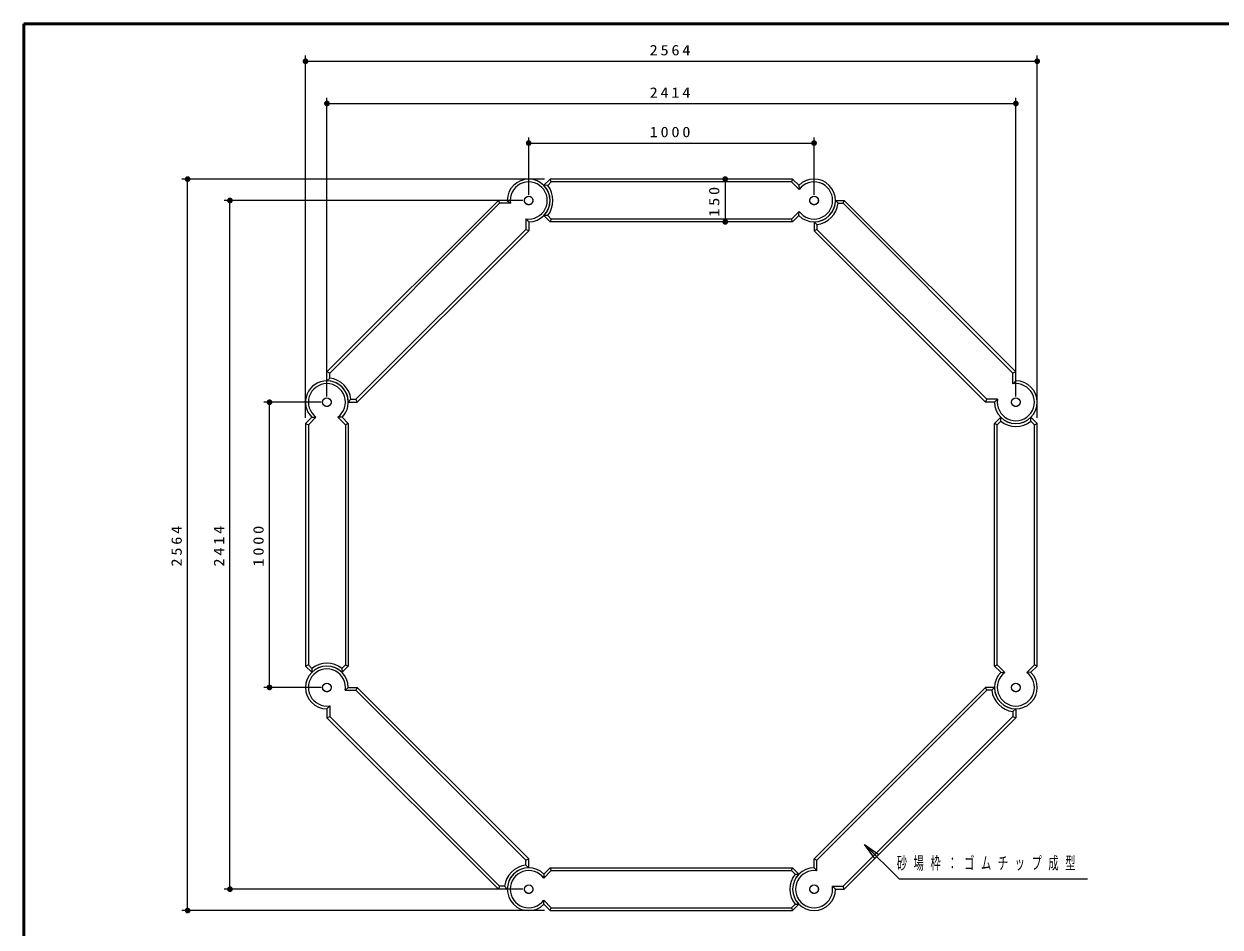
# Model space of a CAD drawing. Units: millimetres on the paper, with parts at other scales. Extents: x -385 to 0, y -5 to 267.
# Drawn here: x -385 to -175.4, y 108.7 to 267 of the extents above; entities that cross this region are included whole.
import ezdxf

# ---------------------------------------------------------------- set-up
doc = ezdxf.new("R2010")
doc.units = ezdxf.units.MM
doc.linetypes.add('USER1', pattern=[4.5, 2.5, -2])
doc.layers.add('1_20', color=7, linetype='Continuous', lineweight=13)
doc.layers.add('NAKAMURA図枠', color=7, linetype='Continuous', lineweight=13)
doc.styles.add('ＭＳ ゴシック', font='')
doc.styles.get('ＭＳ ゴシック').set_extended_font_data('MS Gothic')

# ---------------------------------------------------------------- blocks, each defined once
blk = doc.blocks.new('filled_dot')
at = {"color": 0, "linetype": 'Continuous', "lineweight": -2, "const_width": 1.25}
blk.add_lwpolyline([(-0.625, 0, 1), (0.625, 0, 1)], format="xyb", close=True, dxfattribs=at)

msp = doc.modelspace()

# ---------------------------------------------------------------- linework, layer by layer
at = {"layer": '1_20'}
for p, q in [((-335.664, 197.952), (-335.664, 261.461)), ((-335.664, 260.461), (-207.453, 260.461)), ((-207.453, 197.952), (-207.453, 261.461)), ((-331.914, 201.702), (-331.914, 254.049)), ((-211.203, 201.702), (-211.203, 254.049)), ((-331.914, 253.049), (-211.203, 253.049)), ((-296.558, 237.057), (-296.558, 247.116)), ((-296.558, 246.116), (-246.558, 246.116)), ((-246.558, 237.057), (-246.558, 247.116)), ((-293.808, 239.807), (-357.317, 239.807)), ((-356.317, 111.597), (-356.317, 239.807)), ((-293.221, 238.688), (-292.601, 239.307)), ((-292.601, 239.307), (-292.808, 239.807)), ((-250.515, 239.307), (-292.601, 239.307)), ((-262.126, 239.807), (-262.126, 232.307)), ((-250.308, 239.807), (-250.515, 239.307)), ((-249.183, 237.975), (-250.515, 239.307)), ((-249.21, 238.709), (-249.183, 237.975)), ((-297.558, 236.057), (-349.906, 236.057)), ((-348.906, 115.347), (-348.906, 236.057)), ((-301.655, 235.557), (-331.414, 205.798)), ((-301.862, 236.057), (-301.655, 235.557)), ((-299.77, 235.557), (-301.655, 235.557)), ((-300.308, 236.057), (-299.77, 235.557)), ((-242.338, 235.557), (-241.462, 235.557)), ((-241.462, 235.557), (-241.255, 236.057)), ((-211.703, 205.798), (-241.462, 235.557)), ((-296.558, 232.307), (-297.058, 232.846)), ((-297.058, 232.846), (-297.058, 230.961)), ((-293.221, 233.427), (-293.907, 233.406)), ((-293.221, 233.427), (-292.601, 232.807)), ((-250.515, 232.807), (-292.601, 232.807)), ((-249.183, 234.14), (-250.515, 232.807)), ((-250.308, 232.307), (-250.515, 232.807)), ((-249.21, 233.406), (-249.183, 234.14)), ((-297.058, 230.961), (-326.818, 201.202)), ((-296.558, 230.754), (-297.058, 230.961)), ((-246.058, 231.837), (-246.558, 232.307)), ((-246.058, 231.837), (-246.058, 230.961)), ((-216.299, 201.202), (-246.058, 230.961)), ((-331.414, 205.798), (-331.914, 206.005)), ((-331.414, 204.923), (-331.414, 205.798)), ((-211.203, 206.005), (-211.703, 205.798)), ((-211.703, 203.913), (-211.703, 205.798)), ((-211.203, 204.452), (-211.703, 203.913)), ((-327.693, 201.202), (-328.164, 200.702)), ((-327.693, 201.202), (-326.818, 201.202)), ((-216.506, 200.702), (-216.299, 201.202)), ((-214.414, 201.202), (-216.299, 201.202)), ((-214.953, 200.702), (-214.414, 201.202)), ((-332.914, 200.702), (-342.972, 200.702)), ((-341.972, 150.702), (-341.972, 200.702)), ((-333.831, 198.078), (-335.164, 196.745)), ((-334.565, 198.05), (-333.831, 198.078)), ((-329.262, 198.05), (-329.997, 198.078)), ((-329.997, 198.078), (-328.664, 196.745)), ((-213.834, 197.364), (-214.453, 196.745)), ((-213.834, 197.364), (-213.855, 198.05)), ((-208.572, 197.364), (-207.953, 196.745)), ((-335.664, 196.952), (-335.164, 196.745)), ((-335.164, 196.745), (-335.164, 154.659)), ((-328.164, 196.952), (-328.664, 196.745)), ((-328.664, 196.745), (-328.664, 154.659)), ((-214.453, 154.659), (-214.453, 196.745)), ((-207.953, 196.745), (-207.453, 196.952)), ((-207.953, 154.659), (-207.953, 196.745)), ((-335.164, 154.659), (-335.664, 154.452)), ((-334.545, 154.04), (-335.164, 154.659)), ((-329.283, 154.04), (-328.664, 154.659)), ((-329.283, 154.04), (-329.262, 153.354)), ((-214.953, 154.452), (-214.453, 154.659)), ((-213.12, 153.326), (-214.453, 154.659)), ((-213.855, 153.354), (-213.12, 153.326)), ((-209.286, 153.326), (-207.953, 154.659)), ((-208.551, 153.354), (-209.286, 153.326)), ((-207.453, 154.452), (-207.953, 154.659)), ((-332.914, 150.702), (-342.972, 150.702)), ((-328.164, 150.702), (-328.702, 150.202)), ((-328.702, 150.202), (-326.818, 150.202)), ((-326.61, 150.702), (-326.818, 150.202)), ((-326.818, 150.202), (-297.058, 120.443)), ((-246.058, 120.443), (-216.299, 150.202)), ((-215.424, 150.202), (-216.299, 150.202)), ((-215.424, 150.202), (-214.953, 150.702)), ((-331.914, 146.952), (-331.414, 147.491)), ((-331.414, 147.491), (-331.414, 145.606)), ((-331.914, 145.399), (-331.414, 145.606)), ((-331.414, 145.606), (-301.655, 115.847)), ((-241.462, 115.847), (-211.703, 145.606)), ((-211.703, 146.482), (-211.703, 145.606)), ((-211.703, 145.606), (-211.203, 145.399)), ((-235.936, 120.726), (-237.703, 123.201)), ((-237.703, 123.201), (-235.228, 121.433)), ((-237.703, 123.201), (-235.582, 121.08)), ((-297.058, 119.567), (-297.058, 120.443)), ((-297.058, 119.567), (-296.558, 119.097)), ((-246.558, 120.65), (-246.058, 120.443)), ((-246.058, 118.558), (-246.058, 120.443)), ((-293.934, 117.264), (-292.601, 118.597)), ((-293.907, 117.998), (-293.934, 117.264)), ((-292.808, 119.097), (-292.601, 118.597)), ((-292.601, 118.597), (-250.515, 118.597)), ((-249.896, 117.978), (-250.515, 118.597)), ((-249.896, 117.978), (-249.21, 117.998)), ((-246.558, 119.097), (-246.058, 118.558)), ((-297.558, 115.347), (-349.906, 115.347)), ((-301.655, 115.847), (-301.862, 115.347)), ((-300.779, 115.847), (-301.655, 115.847)), ((-242.808, 115.347), (-243.347, 115.847)), ((-243.347, 115.847), (-241.462, 115.847)), ((-241.255, 115.347), (-241.462, 115.847)), ((-293.907, 112.695), (-293.934, 113.43)), ((-293.934, 113.43), (-292.601, 112.097)), ((-293.808, 111.597), (-357.317, 111.597)), ((-292.808, 111.597), (-292.601, 112.097)), ((-292.601, 112.097), (-250.515, 112.097)), ((-249.896, 112.716), (-250.515, 112.097)), ((-250.515, 112.097), (-250.308, 111.597))]:
    msp.add_line(p, q, dxfattribs=at)
at = {"layer": '1_20', "lineweight": 25}
for p, q in [((-293.907, 238.709), (-292.808, 239.807)), ((-250.308, 239.807), (-292.808, 239.807)), ((-249.21, 238.709), (-250.308, 239.807)), ((-293.221, 238.688), (-293.907, 238.709)), ((-301.862, 236.057), (-331.914, 206.005)), ((-300.308, 236.057), (-301.862, 236.057)), ((-242.338, 235.557), (-242.808, 236.057)), ((-242.808, 236.057), (-241.255, 236.057)), ((-211.203, 206.005), (-241.255, 236.057)), ((-293.907, 233.406), (-292.808, 232.307)), ((-292.601, 232.807), (-292.808, 232.307)), ((-249.21, 233.406), (-250.308, 232.307)), ((-296.558, 230.754), (-326.61, 200.702)), ((-296.558, 232.307), (-296.558, 230.754)), ((-250.308, 232.307), (-292.808, 232.307)), ((-246.558, 232.307), (-246.558, 230.754)), ((-246.058, 230.961), (-246.558, 230.754)), ((-216.506, 200.702), (-246.558, 230.754)), ((-331.914, 204.452), (-331.914, 206.005)), ((-211.203, 204.452), (-211.203, 206.005)), ((-331.414, 204.923), (-331.914, 204.452)), ((-326.818, 201.202), (-326.61, 200.702)), ((-328.164, 200.702), (-326.61, 200.702)), ((-214.953, 200.702), (-216.506, 200.702)), ((-334.565, 198.05), (-335.664, 196.952)), ((-329.262, 198.05), (-328.164, 196.952)), ((-213.855, 198.05), (-214.953, 196.952)), ((-208.572, 197.364), (-208.551, 198.05)), ((-208.551, 198.05), (-207.453, 196.952)), ((-335.664, 196.952), (-335.664, 154.452)), ((-328.164, 196.952), (-328.164, 154.452)), ((-214.453, 196.745), (-214.953, 196.952)), ((-214.953, 154.452), (-214.953, 196.952)), ((-207.453, 154.452), (-207.453, 196.952)), ((-334.565, 153.354), (-335.664, 154.452)), ((-334.545, 154.04), (-334.565, 153.354)), ((-329.262, 153.354), (-328.164, 154.452)), ((-328.664, 154.659), (-328.164, 154.452)), ((-213.855, 153.354), (-214.953, 154.452)), ((-208.551, 153.354), (-207.453, 154.452)), ((-328.164, 150.702), (-326.61, 150.702)), ((-326.61, 150.702), (-296.558, 120.65)), ((-246.558, 120.65), (-216.506, 150.702)), ((-216.299, 150.202), (-216.506, 150.702)), ((-214.953, 150.702), (-216.506, 150.702)), ((-331.914, 146.952), (-331.914, 145.399)), ((-211.703, 146.482), (-211.203, 146.952)), ((-211.203, 146.952), (-211.203, 145.399)), ((-331.914, 145.399), (-301.862, 115.347)), ((-241.255, 115.347), (-211.203, 145.399)), ((-297.058, 120.443), (-296.558, 120.65)), ((-296.558, 119.097), (-296.558, 120.65)), ((-246.558, 119.097), (-246.558, 120.65)), ((-293.907, 117.998), (-292.808, 119.097)), ((-292.808, 119.097), (-250.308, 119.097)), ((-250.515, 118.597), (-250.308, 119.097)), ((-249.21, 117.998), (-250.308, 119.097)), ((-300.308, 115.347), (-301.862, 115.347)), ((-300.779, 115.847), (-300.308, 115.347)), ((-242.808, 115.347), (-241.255, 115.347)), ((-293.907, 112.695), (-292.808, 111.597)), ((-292.808, 111.597), (-250.308, 111.597)), ((-249.21, 112.695), (-250.308, 111.597)), ((-249.896, 112.716), (-249.21, 112.695))]:
    msp.add_line(p, q, dxfattribs=at)
at = {"layer": '1_20'}
msp.add_lwpolyline([(-237.703, 123.201), (-231.653, 117.151), (-198.653, 117.151)], dxfattribs=at)
at = {"layer": '1_20', "linetype": 'USER1', "lineweight": 25}
for centre in [(-296.558, 236.057), (-246.558, 236.057), (-331.914, 200.702), (-211.203, 200.702), (-331.914, 150.702), (-211.203, 150.702), (-296.558, 115.347), (-246.558, 115.347)]:
    msp.add_circle(centre, 0.75, dxfattribs=at)
at = {"layer": '1_20', "lineweight": 25}
for centre in [(-296.558, 236.057), (-246.558, 236.057), (-331.914, 200.702), (-211.203, 200.702), (-331.914, 150.702), (-211.203, 150.702), (-296.558, 115.347), (-246.558, 115.347)]:
    msp.add_circle(centre, 0.75, dxfattribs=at)
for centre, start, end in [((-296.558, 236.057), 270, 180), ((-246.558, 236.057), 225, 135), ((-296.558, 236.057), 315, 45), ((-246.558, 236.057), 270, 0), ((-331.914, 200.702), 315, 225), ((-331.914, 200.702), 0, 90), ((-211.203, 200.702), 180, 90), ((-211.203, 200.702), 225, 315), ((-331.914, 150.702), 0, 270), ((-331.914, 150.702), 45, 135), ((-211.203, 150.702), 135, 45), ((-211.203, 150.702), 180, 270), ((-296.558, 115.347), 90, 180), ((-296.558, 115.347), 45, 315), ((-246.558, 115.347), 90, 0), ((-246.558, 115.347), 135, 225)]:
    msp.add_arc(centre, 3.75, start, end, dxfattribs=at)
at = {"layer": '1_20'}
for centre, radius, start, end in [((-296.558, 236.057), 3.25, 261.15012, 188.84988), ((-246.558, 236.057), 3.25, 216.15012, 143.84988), ((-296.558, 236.057), 4.25, 321.75633, 38.24367), ((-246.558, 236.057), 4.25, 276.75633, 353.24367), ((-331.914, 200.702), 3.25, 306.15012, 233.84988), ((-331.914, 200.702), 4.25, 6.75633, 83.24367), ((-211.203, 200.702), 3.25, 171.15012, 98.84988), ((-211.203, 200.702), 4.25, 231.75633, 308.24367), ((-331.914, 150.702), 3.25, 351.15012, 278.84988), ((-331.914, 150.702), 4.25, 51.75633, 128.24367), ((-211.203, 150.702), 3.25, 126.15012, 53.84988), ((-211.203, 150.702), 4.25, 186.75633, 263.24367), ((-296.558, 115.347), 4.25, 96.75633, 173.24367), ((-296.558, 115.347), 3.25, 36.15012, 323.84988), ((-246.558, 115.347), 4.25, 141.75633, 218.24367), ((-246.558, 115.347), 3.25, 81.15012, 8.84988)]:
    msp.add_arc(centre, radius, start, end, dxfattribs=at)
at = {"layer": 'NAKAMURA図枠', "lineweight": 50}
for p, q in [((-385, 267), (-385, 0)), ((0, 267), (-385, 267))]:
    msp.add_line(p, q, dxfattribs=at)

# ---------------------------------------------------------------- block references
at = {"layer": '1_20', "xscale": 0.4, "yscale": 0.4}
for p in [(-335.664, 260.461), (-331.914, 253.049), (-296.558, 246.116)]:
    msp.add_blockref('filled_dot', p, dxfattribs=at)
for p, rotation in [((-207.453, 260.461), 180), ((-211.203, 253.049), 180), ((-246.558, 246.116), 180), ((-356.317, 239.807), 270), ((-262.126, 239.807), 270), ((-348.906, 236.057), 270), ((-262.126, 232.307), 90), ((-341.972, 200.702), 270), ((-341.972, 150.702), 90), ((-348.906, 115.347), 90), ((-356.317, 111.597), 90)]:
    msp.add_blockref('filled_dot', p, dxfattribs=dict(at, rotation=rotation))

# ---------------------------------------------------------------- texts
at = {"layer": '1_20', "style": 'ＭＳ ゴシック'}
for s, insert, char_height, attachment_point in [('\\T1.33;\\W1.15;2564', (-271.558, 261.461), 1.833, 8), ('\\T1.33;\\W1.15;2414', (-271.558, 254.049), 1.833, 8), ('\\T1.33;\\W1.15;1000', (-271.558, 247.116), 1.833, 8), ('\\T1.64;\\W0.6;砂場枠：ゴムチップ成型', (-232.07, 119.801), 2.199, 4)]:
    msp.add_mtext(s, dxfattribs=dict(at, insert=insert, char_height=char_height, attachment_point=attachment_point))
at = {"layer": '1_20', "char_height": 1.833, "attachment_point": 8, "rotation": 90, "style": 'ＭＳ ゴシック'}
for s, insert in [('\\T1.33;\\W1.15;150', (-263.126, 236.057)), ('\\T1.33;\\W1.15;2564', (-357.317, 175.702)), ('\\T1.33;\\W1.15;2414', (-349.906, 175.702)), ('\\T1.33;\\W1.15;1000', (-342.972, 175.702))]:
    msp.add_mtext(s, dxfattribs=dict(at, insert=insert))

doc.saveas('drawing.dxf')
